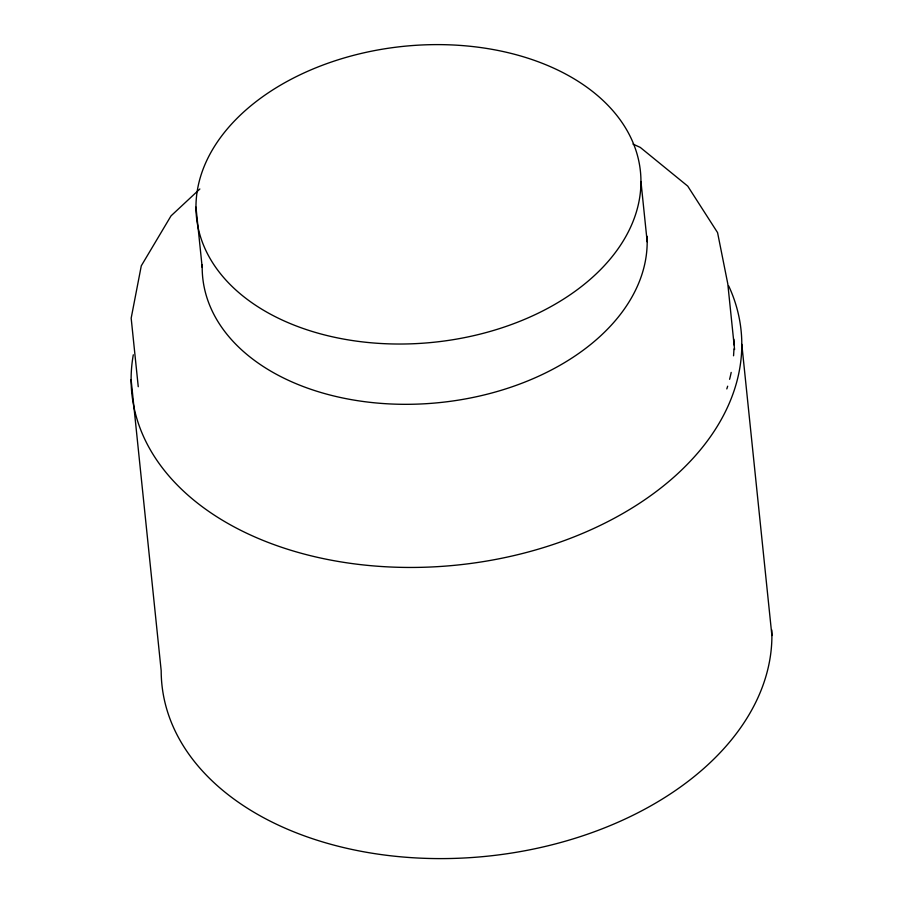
<?xml version="1.0" encoding="UTF-8"?>
<svg xmlns="http://www.w3.org/2000/svg" width="903" height="903" viewBox="0 0 903 903"><rect width="100%" height="100%" fill="white"/><g stroke="black" fill="none" stroke-linecap="round" stroke-linejoin="round"><path stroke-width="1.35" d="M199.856 188.998L171.028 215.873L141.286 265.821L131.172 318.172L138.249 386.71M632.969 144.074L640.261 147.403L687.714 186.097L717.569 232.613L727.784 283.79L734.579 349.529M741.814 344.382L771.896 635.531M640.949 181.492A223.154 148.735 -5.9 0 1 307.347 329.911A223.154 148.735 -5.9 0 1 307.076 71.551A223.154 148.735 -5.9 0 1 640.949 181.492L647.18 241.778M195.962 207.137L202.193 267.423M131.104 379.576L161.185 670.726A306.252 204.134 -5.9 0 0 470.937 857.59A306.252 204.134 -5.9 0 0 771.783 629.944M647.022 236.247A223.154 148.735 -5.9 0 1 426.984 403.641A223.154 148.735 -5.9 0 1 202.216 264.748M728.687 285.912A306.252 204.134 -5.9 0 1 463.002 564.42A306.252 204.134 -5.9 0 1 133.305 354.789M733.857 339.246A298.408 198.897 -5.9 0 1 733.981 344.833M733.925 348.93A298.408 198.897 -5.9 0 1 733.541 355.793M731.193 372.408A298.408 198.897 -5.9 0 1 729.601 379.316M727.671 386.191A298.408 198.897 -5.9 0 1 726.813 388.922"/></g></svg>
